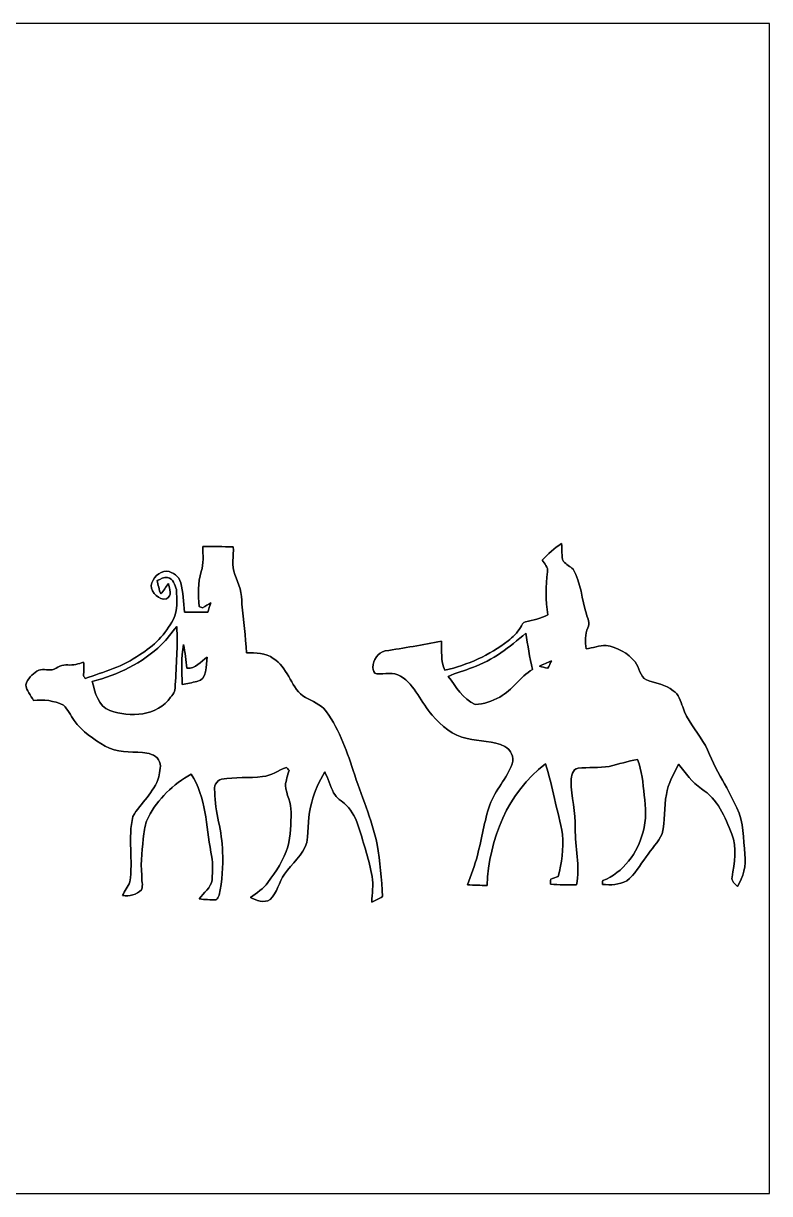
# Model space of a CAD drawing. Header units: centimetres. Extents: x -16.8 to 16.8, y -16.7 to 16.7.
# Drawn here: x -4.49 to 16.77, y -16.67 to 16.67 of the extents above; entities that cross this region are included whole.
import ezdxf

# ---------------------------------------------------------------- set-up
doc = ezdxf.new("R2010")
doc.units = ezdxf.units.CM
doc.header["$MEASUREMENT"] = 0
doc.layers.add('Layer 1', color=7, linetype='Continuous')

msp = doc.modelspace()

# ---------------------------------------------------------------- linework, layer by layer
at = {"layer": 'Layer 1', "color": 7}
for points, knots in [([(-16.77458, 16.66875), (-16.77458, 16.66875), (16.77458, 16.66875), (16.77458, 16.66875), (16.77458, 16.66875), (16.77458, 16.66875), (16.77458, -16.66875), (16.77458, -16.66875), (16.77458, -16.66875), (16.77458, -16.66875), (-16.77458, -16.66875), (-16.77458, -16.66875), (-16.77458, -16.66875), (-16.77458, -16.66875), (-16.77458, 16.66875), (-16.77458, 16.66875), (-16.77458, 16.66875), (-16.77458, 16.66875), (-16.77458, 16.66875), (-16.77458, 16.66875)], [0, 0, 0, 0, 0.16666667, 0.16666667, 0.16666667, 0.16666667, 0.33333333, 0.33333333, 0.33333333, 0.33333333, 0.5, 0.5, 0.5, 0.5, 0.66666667, 0.66666667, 0.66666667, 0.66666667, 1, 1, 1, 1]), ([(0.62089, 1.76213), (0.61983, 1.52506), (0.65722, 1.27988), (0.57432, 1.05163), (0.57432, 1.05163), (0.47096, 0.7306), (0.49001, 0.39158), (0.51294, 0.05997), (0.51294, 0.05997), (0.54716, 0.04727), (0.58173, 0.03422), (0.6163, 0.02081), (0.6163, 0.02081), (0.69321, 0.06844), (0.77011, 0.11642), (0.85019, 0.15946), (0.85019, 0.15946), (0.82762, 0.09419), (0.78281, -0.03669), (0.76059, -0.10195), (0.76059, -0.10195), (0.54046, -0.10724), (0.31997, -0.1076), (0.09984, -0.10089), (0.09984, -0.10089), (0.07549, 0.17886), (0.05891, 0.46108), (-0.00882, 0.73448), (-0.00882, 0.73448), (-0.05362, 0.91616), (-0.22895, 1.04352), (-0.40958, 1.06574), (-0.40958, 1.06574), (-0.63324, 1.06292), (-0.80821, 0.85937), (-0.85196, 0.65299), (-0.85196, 0.65299), (-0.83891, 0.44662), (-0.63183, 0.22966), (-0.41804, 0.27623), (-0.41804, 0.27623), (-0.23813, 0.35595), (-0.33302, 0.56021), (-0.35666, 0.70873), (-0.35666, 0.70873), (-0.43074, 0.61066), (-0.49848, 0.50765), (-0.57714, 0.4131), (-0.57714, 0.4131), (-0.62336, 0.53799), (-0.65581, 0.66922), (-0.67874, 0.8001), (-0.67874, 0.8001), (-0.58244, 0.83467), (-0.48719, 0.89888), (-0.381, 0.88688), (-0.381, 0.88688), (-0.22966, 0.84349), (-0.17568, 0.67345), (-0.13264, 0.5401), (-0.13264, 0.5401), (-0.11501, 0.26035), (-0.08643, -0.04798), (-0.21872, -0.30656), (-0.21872, -0.30656), (-0.43427, -0.7299), (-0.7814, -1.07244), (-1.18392, -1.31974), (-1.18392, -1.31974), (-1.64712, -1.64959), (-2.19781, -1.80763), (-2.72803, -1.99214), (-2.72803, -1.99214), (-2.74602, -1.96744), (-2.76366, -1.9431), (-2.7813, -1.91876), (-2.7813, -1.91876), (-2.77072, -1.78858), (-2.76119, -1.65911), (-2.77848, -1.52964), (-2.77848, -1.52964), (-2.92347, -1.57515), (-3.07164, -1.62525), (-3.2258, -1.60549), (-3.2258, -1.60549), (-3.39019, -1.5808), (-3.52284, -1.6951), (-3.66889, -1.7459), (-3.66889, -1.7459), (-3.81282, -1.76918), (-3.97157, -1.69933), (-4.10457, -1.7847), (-4.10457, -1.7847), (-4.24533, -1.87466), (-4.37833, -2.00836), (-4.42031, -2.17382), (-4.42031, -2.17382), (-4.40408, -2.34174), (-4.27567, -2.47191), (-4.20899, -2.62255), (-4.20899, -2.62255), (-3.91478, -2.58374), (-3.61633, -2.62643), (-3.34751, -2.75167), (-3.34751, -2.75167), (-3.22862, -2.88325), (-3.14819, -3.04518), (-3.04236, -3.18735), (-3.04236, -3.18735), (-2.82787, -3.51296), (-2.48426, -3.72181), (-2.16147, -3.92501), (-2.16147, -3.92501), (-1.83762, -4.10422), (-1.4545, -4.07317), (-1.09714, -4.10633), (-1.09714, -4.10633), (-0.9338, -4.11727), (-0.73166, -4.15678), (-0.63994, -4.31024), (-0.63994, -4.31024), (-0.5394, -4.45417), (-0.61489, -4.64397), (-0.635, -4.80025), (-0.635, -4.80025), (-0.76094, -5.24439), (-1.15358, -5.53473), (-1.37301, -5.9242), (-1.37301, -5.9242), (-1.518, -6.5338), (-1.35819, -7.17303), (-1.45838, -7.78898), (-1.45838, -7.78898), (-1.50742, -7.92939), (-1.60973, -8.04298), (-1.66723, -8.17986), (-1.66723, -8.17986), (-1.47496, -8.20455), (-1.25836, -8.16222), (-1.12607, -8.01088), (-1.12607, -8.01088), (-1.06892, -7.88211), (-1.13242, -7.73359), (-1.12007, -7.60095), (-1.12007, -7.60095), (-1.15605, -7.20549), (-1.10384, -6.81073), (-1.05622, -6.41879), (-1.05622, -6.41879), (-1.03399, -6.25687), (-1.00894, -6.09212), (-0.93063, -5.94607), (-0.93063, -5.94607), (-0.65899, -5.42502), (-0.22154, -5.00592), (0.28681, -4.71629), (0.28681, -4.71629), (0.71931, -5.37669), (0.71191, -6.19301), (0.85443, -6.94302), (0.85443, -6.94302), (0.90523, -7.20161), (0.90805, -7.46689), (0.88406, -7.72936), (0.88406, -7.72936), (0.86254, -7.96043), (0.63994, -8.09202), (0.5207, -8.27476), (0.5207, -8.27476), (0.67874, -8.29416), (0.83749, -8.30016), (0.9973, -8.30086), (0.9973, -8.30086), (1.03893, -8.26488), (1.07174, -8.21761), (1.08409, -8.16398), (1.08409, -8.16398), (1.1751, -7.76005), (1.20121, -7.34413), (1.18216, -6.93138), (1.18216, -6.93138), (1.18145, -6.35282), (0.96167, -5.80284), (0.95956, -5.22358), (0.95956, -5.22358), (0.92604, -5.07682), (1.00013, -4.8962), (1.15782, -4.86551), (1.15782, -4.86551), (1.54234, -4.79531), (1.93746, -4.83694), (2.32445, -4.7879), (2.32445, -4.7879), (2.5714, -4.76144), (2.77742, -4.61504), (3.0032, -4.52614), (3.0032, -4.52614), (3.02895, -4.55507), (3.0547, -4.58435), (3.08116, -4.61363), (3.08116, -4.61363), (3.03671, -4.75298), (2.9912, -4.89268), (2.97462, -5.03873), (2.97462, -5.03873), (2.99614, -5.30119), (3.15066, -5.53579), (3.13549, -5.80319), (3.13549, -5.80319), (3.13972, -6.13234), (3.11961, -6.46536), (3.04341, -6.78639), (3.04341, -6.78639), (2.92347, -7.15892), (2.70898, -7.493), (2.4765, -7.8045), (2.4765, -7.8045), (2.35056, -7.99006), (2.15053, -8.09872), (1.97626, -8.23207), (1.97626, -8.23207), (2.14418, -8.32132), (2.36643, -8.40246), (2.54353, -8.29345), (2.54353, -8.29345), (2.73791, -8.08884), (2.79506, -7.79745), (2.95028, -7.56708), (2.95028, -7.56708), (3.14889, -7.25629), (3.48439, -7.03157), (3.58634, -6.66186), (3.58634, -6.66186), (3.63114, -6.28156), (3.60998, -5.89139), (3.72428, -5.52132), (3.72428, -5.52132), (3.79518, -5.21123), (3.94441, -4.92795), (4.0961, -4.65102), (4.0961, -4.65102), (4.19029, -4.84611), (4.2545, -5.0546), (4.3501, -5.24898), (4.3501, -5.24898), (4.4256, -5.40244), (4.58541, -5.48287), (4.70323, -5.59999), (4.70323, -5.59999), (4.89162, -5.77215), (4.99322, -6.01345), (5.07012, -6.25193), (5.07012, -6.25193), (5.20982, -6.70948), (5.36399, -7.16492), (5.44512, -7.63764), (5.44512, -7.63764), (5.4924, -7.87823), (5.44195, -8.12306), (5.44019, -8.36577), (5.44019, -8.36577), (5.54461, -8.32132), (5.64515, -8.2677), (5.74216, -8.20773), (5.74216, -8.20773), (5.71676, -7.70996), (5.67937, -7.21078), (5.58553, -6.72077), (5.58553, -6.72077), (5.44407, -5.99334), (5.12692, -5.31883), (4.90749, -4.61469), (4.90749, -4.61469), (4.70076, -3.99697), (4.48733, -3.35598), (4.06788, -2.84551), (4.06788, -2.84551), (3.89467, -2.68605), (3.66536, -2.61373), (3.47063, -2.48779), (3.47063, -2.48779), (3.10974, -2.20063), (3.03989, -1.66405), (2.62996, -1.42663), (2.62996, -1.42663), (2.41512, -1.25801), (2.1276, -1.26259), (1.86866, -1.26189), (1.86866, -1.26189), (1.83797, -0.79834), (1.784, -0.33655), (1.73355, 0.12488), (1.73355, 0.12488), (1.75966, 0.42298), (1.63513, 0.69921), (1.53635, 0.97226), (1.53635, 0.97226), (1.42028, 1.21885), (1.50848, 1.49578), (1.48766, 1.75613), (1.48766, 1.75613), (1.19839, 1.75895), (0.90946, 1.78012), (0.62089, 1.76213), (0.62089, 1.76213), (0.62089, 1.76213), (0.62089, 1.76213), (0.62089, 1.76213)], [0, 0, 0, 0, 0.01282051, 0.01282051, 0.01282051, 0.01282051, 0.02564103, 0.02564103, 0.02564103, 0.02564103, 0.03846154, 0.03846154, 0.03846154, 0.03846154, 0.05128205, 0.05128205, 0.05128205, 0.05128205, 0.06410256, 0.06410256, 0.06410256, 0.06410256, 0.07692308, 0.07692308, 0.07692308, 0.07692308, 0.08974359, 0.08974359, 0.08974359, 0.08974359, 0.1025641, 0.1025641, 0.1025641, 0.1025641, 0.11538462, 0.11538462, 0.11538462, 0.11538462, 0.12820513, 0.12820513, 0.12820513, 0.12820513, 0.14102564, 0.14102564, 0.14102564, 0.14102564, 0.15384615, 0.15384615, 0.15384615, 0.15384615, 0.16666667, 0.16666667, 0.16666667, 0.16666667, 0.17948718, 0.17948718, 0.17948718, 0.17948718, 0.19230769, 0.19230769, 0.19230769, 0.19230769, 0.20512821, 0.20512821, 0.20512821, 0.20512821, 0.21794872, 0.21794872, 0.21794872, 0.21794872, 0.23076923, 0.23076923, 0.23076923, 0.23076923, 0.24358974, 0.24358974, 0.24358974, 0.24358974, 0.25641026, 0.25641026, 0.25641026, 0.25641026, 0.26923077, 0.26923077, 0.26923077, 0.26923077, 0.28205128, 0.28205128, 0.28205128, 0.28205128, 0.29487179, 0.29487179, 0.29487179, 0.29487179, 0.30769231, 0.30769231, 0.30769231, 0.30769231, 0.32051282, 0.32051282, 0.32051282, 0.32051282, 0.33333333, 0.33333333, 0.33333333, 0.33333333, 0.34615385, 0.34615385, 0.34615385, 0.34615385, 0.35897436, 0.35897436, 0.35897436, 0.35897436, 0.37179487, 0.37179487, 0.37179487, 0.37179487, 0.38461538, 0.38461538, 0.38461538, 0.38461538, 0.3974359, 0.3974359, 0.3974359, 0.3974359, 0.41025641, 0.41025641, 0.41025641, 0.41025641, 0.42307692, 0.42307692, 0.42307692, 0.42307692, 0.43589744, 0.43589744, 0.43589744, 0.43589744, 0.44871795, 0.44871795, 0.44871795, 0.44871795, 0.46153846, 0.46153846, 0.46153846, 0.46153846, 0.47435897, 0.47435897, 0.47435897, 0.47435897, 0.48717949, 0.48717949, 0.48717949, 0.48717949, 0.5, 0.5, 0.5, 0.5, 0.51282051, 0.51282051, 0.51282051, 0.51282051, 0.52564103, 0.52564103, 0.52564103, 0.52564103, 0.53846154, 0.53846154, 0.53846154, 0.53846154, 0.55128205, 0.55128205, 0.55128205, 0.55128205, 0.56410256, 0.56410256, 0.56410256, 0.56410256, 0.57692308, 0.57692308, 0.57692308, 0.57692308, 0.58974359, 0.58974359, 0.58974359, 0.58974359, 0.6025641, 0.6025641, 0.6025641, 0.6025641, 0.61538462, 0.61538462, 0.61538462, 0.61538462, 0.62820513, 0.62820513, 0.62820513, 0.62820513, 0.64102564, 0.64102564, 0.64102564, 0.64102564, 0.65384615, 0.65384615, 0.65384615, 0.65384615, 0.66666667, 0.66666667, 0.66666667, 0.66666667, 0.67948718, 0.67948718, 0.67948718, 0.67948718, 0.69230769, 0.69230769, 0.69230769, 0.69230769, 0.70512821, 0.70512821, 0.70512821, 0.70512821, 0.71794872, 0.71794872, 0.71794872, 0.71794872, 0.73076923, 0.73076923, 0.73076923, 0.73076923, 0.74358974, 0.74358974, 0.74358974, 0.74358974, 0.75641026, 0.75641026, 0.75641026, 0.75641026, 0.76923077, 0.76923077, 0.76923077, 0.76923077, 0.78205128, 0.78205128, 0.78205128, 0.78205128, 0.79487179, 0.79487179, 0.79487179, 0.79487179, 0.80769231, 0.80769231, 0.80769231, 0.80769231, 0.82051282, 0.82051282, 0.82051282, 0.82051282, 0.83333333, 0.83333333, 0.83333333, 0.83333333, 0.84615385, 0.84615385, 0.84615385, 0.84615385, 0.85897436, 0.85897436, 0.85897436, 0.85897436, 0.87179487, 0.87179487, 0.87179487, 0.87179487, 0.88461538, 0.88461538, 0.88461538, 0.88461538, 0.8974359, 0.8974359, 0.8974359, 0.8974359, 0.91025641, 0.91025641, 0.91025641, 0.91025641, 0.92307692, 0.92307692, 0.92307692, 0.92307692, 0.93589744, 0.93589744, 0.93589744, 0.93589744, 0.94871795, 0.94871795, 0.94871795, 0.94871795, 0.96153846, 0.96153846, 0.96153846, 0.96153846, 0.97435897, 0.97435897, 0.97435897, 0.97435897, 1, 1, 1, 1]), ([(10.29723, 1.37724), (10.35367, 1.27106), (10.47009, 1.17828), (10.44434, 1.04493), (10.44434, 1.04493), (10.39389, 0.63923), (10.39319, 0.22789), (10.45281, -0.17709), (10.45281, -0.17709), (10.25984, -0.29034), (10.03512, -0.3235), (9.82169, -0.37571), (9.82169, -0.37571), (9.74161, -0.39229), (9.71127, -0.47696), (9.6714, -0.53799), (9.6714, -0.53799), (9.58497, -0.69074), (9.45903, -0.81739), (9.32039, -0.92322), (9.32039, -0.92322), (8.78946, -1.32574), (8.1728, -1.61255), (7.52228, -1.75683), (7.52228, -1.75683), (7.38893, -1.4986), (7.44502, -1.20968), (7.41962, -0.93274), (7.41962, -0.93274), (6.88763, -1.03434), (6.35459, -1.12854), (5.81942, -1.20968), (5.81942, -1.20968), (5.60493, -1.24954), (5.47934, -1.47249), (5.46312, -1.6764), (5.46312, -1.6764), (5.47052, -1.7466), (5.49134, -1.85385), (5.57847, -1.85949), (5.57847, -1.85949), (5.80249, -1.87537), (6.05437, -1.79599), (6.25969, -1.92546), (6.25969, -1.92546), (6.67314, -2.19004), (6.84777, -2.67758), (7.15574, -3.04059), (7.15574, -3.04059), (7.41962, -3.34257), (7.74488, -3.62797), (8.15234, -3.70134), (8.15234, -3.70134), (8.50829, -3.7913), (8.89388, -3.76167), (9.22867, -3.9303), (9.22867, -3.9303), (9.392, -4.02661), (9.51301, -4.2358), (9.43716, -4.42419), (9.43716, -4.42419), (9.28687, -4.8447), (8.95456, -5.17278), (8.79934, -5.59047), (8.79934, -5.59047), (8.64552, -6.06213), (8.57109, -6.55426), (8.4455, -7.03333), (8.4455, -7.03333), (8.376, -7.32049), (8.25923, -7.59248), (8.16328, -7.87118), (8.16328, -7.87118), (8.34954, -7.88317), (8.53511, -7.88423), (8.72243, -7.89164), (8.72243, -7.89164), (8.77429, -6.58178), (9.31404, -5.23416), (10.38401, -4.42948), (10.38401, -4.42948), (10.50502, -4.74733), (10.55723, -5.08564), (10.64189, -5.41408), (10.64189, -5.41408), (10.71951, -5.75663), (10.82463, -6.09424), (10.87473, -6.44278), (10.87473, -6.44278), (10.90507, -6.84565), (10.84545, -7.24853), (10.74843, -7.6387), (10.74843, -7.6387), (10.67717, -7.66374), (10.60591, -7.68879), (10.535, -7.71384), (10.535, -7.71384), (10.53253, -7.76111), (10.53042, -7.80838), (10.52901, -7.85636), (10.52901, -7.85636), (10.77595, -7.87082), (11.02289, -7.87576), (11.27125, -7.87717), (11.27125, -7.87717), (11.38273, -7.33919), (11.22433, -6.80191), (11.23562, -6.26181), (11.23562, -6.26181), (11.25291, -5.80566), (11.11497, -5.36328), (11.11744, -4.90961), (11.11744, -4.90961), (11.11497, -4.77414), (11.15695, -4.58011), (11.31711, -4.5526), (11.31711, -4.5526), (11.61203, -4.52296), (11.91048, -4.53778), (12.20576, -4.50039), (12.20576, -4.50039), (12.47528, -4.43865), (12.73634, -4.33952), (13.0115, -4.30142), (13.0115, -4.30142), (13.13603, -4.62633), (13.1639, -4.97699), (13.20271, -5.32024), (13.20271, -5.32024), (13.23234, -5.66667), (13.27538, -6.02686), (13.16743, -6.36517), (13.16743, -6.36517), (13.01609, -6.96383), (12.6051, -7.52722), (12.01702, -7.7537), (12.01702, -7.7537), (12.01561, -7.78016), (12.01314, -7.83272), (12.01208, -7.85918), (12.01208, -7.85918), (12.24351, -7.88211), (12.49362, -7.87576), (12.70212, -7.76076), (12.70212, -7.76076), (12.93777, -7.58119), (13.07641, -7.3092), (13.25386, -7.07778), (13.25386, -7.07778), (13.40309, -6.85377), (13.59641, -6.65833), (13.71635, -6.41562), (13.71635, -6.41562), (13.80172, -6.04873), (13.75516, -5.6642), (13.83242, -5.29555), (13.83242, -5.29555), (13.87934, -4.98581), (14.04373, -4.71382), (14.18026, -4.43794), (14.18026, -4.43794), (14.37746, -4.68701), (14.56584, -4.95335), (14.83113, -5.13644), (14.83113, -5.13644), (15.28586, -5.42361), (15.51693, -5.94042), (15.69508, -6.42691), (15.69508, -6.42691), (15.86124, -6.81955), (15.76564, -7.24888), (15.70355, -7.65316), (15.70355, -7.65316), (15.67744, -7.76852), (15.78751, -7.84437), (15.85489, -7.91951), (15.85489, -7.91951), (16.02493, -7.64646), (16.11736, -7.32543), (16.06903, -7.00229), (16.06903, -7.00229), (16.02846, -6.55708), (16.04327, -6.08612), (15.84184, -5.67549), (15.84184, -5.67549), (15.69826, -5.36893), (15.53704, -5.07083), (15.36665, -4.77873), (15.36665, -4.77873), (15.17685, -4.46052), (15.06784, -4.10245), (14.87417, -3.78601), (14.87417, -3.78601), (14.67802, -3.46287), (14.40921, -3.17606), (14.30126, -2.80599), (14.30126, -2.80599), (14.23388, -2.64054), (14.19331, -2.43981), (14.0268, -2.34139), (14.0268, -2.34139), (13.81725, -2.15089), (13.51668, -2.14242), (13.26691, -2.03623), (13.26691, -2.03623), (13.07394, -1.93181), (13.06336, -1.68381), (12.94201, -1.52118), (12.94201, -1.52118), (12.74304, -1.26365), (12.43012, -1.10843), (12.11474, -1.05163), (12.11474, -1.05163), (11.92212, -1.05869), (11.73551, -1.11901), (11.54571, -1.14794), (11.54571, -1.14794), (11.52102, -0.9458), (11.51608, -0.74013), (11.59581, -0.54822), (11.59581, -0.54822), (11.65825, -0.41981), (11.58946, -0.28575), (11.55347, -0.16087), (11.55347, -0.16087), (11.41271, 0.26141), (11.40989, 0.73131), (11.17424, 1.11901), (11.17424, 1.11901), (11.08463, 1.19521), (10.98056, 1.25342), (10.89766, 1.33703), (10.89766, 1.33703), (10.82887, 1.49789), (10.87473, 1.67993), (10.84368, 1.84891), (10.84368, 1.84891), (10.64048, 1.72014), (10.45669, 1.55646), (10.29723, 1.37724), (10.29723, 1.37724), (10.29723, 1.37724), (10.29723, 1.37724), (10.29723, 1.37724)], [0, 0, 0, 0, 0.01612903, 0.01612903, 0.01612903, 0.01612903, 0.03225806, 0.03225806, 0.03225806, 0.03225806, 0.0483871, 0.0483871, 0.0483871, 0.0483871, 0.06451613, 0.06451613, 0.06451613, 0.06451613, 0.08064516, 0.08064516, 0.08064516, 0.08064516, 0.09677419, 0.09677419, 0.09677419, 0.09677419, 0.11290323, 0.11290323, 0.11290323, 0.11290323, 0.12903226, 0.12903226, 0.12903226, 0.12903226, 0.14516129, 0.14516129, 0.14516129, 0.14516129, 0.16129032, 0.16129032, 0.16129032, 0.16129032, 0.17741935, 0.17741935, 0.17741935, 0.17741935, 0.19354839, 0.19354839, 0.19354839, 0.19354839, 0.20967742, 0.20967742, 0.20967742, 0.20967742, 0.22580645, 0.22580645, 0.22580645, 0.22580645, 0.24193548, 0.24193548, 0.24193548, 0.24193548, 0.25806452, 0.25806452, 0.25806452, 0.25806452, 0.27419355, 0.27419355, 0.27419355, 0.27419355, 0.29032258, 0.29032258, 0.29032258, 0.29032258, 0.30645161, 0.30645161, 0.30645161, 0.30645161, 0.32258065, 0.32258065, 0.32258065, 0.32258065, 0.33870968, 0.33870968, 0.33870968, 0.33870968, 0.35483871, 0.35483871, 0.35483871, 0.35483871, 0.37096774, 0.37096774, 0.37096774, 0.37096774, 0.38709677, 0.38709677, 0.38709677, 0.38709677, 0.40322581, 0.40322581, 0.40322581, 0.40322581, 0.41935484, 0.41935484, 0.41935484, 0.41935484, 0.43548387, 0.43548387, 0.43548387, 0.43548387, 0.4516129, 0.4516129, 0.4516129, 0.4516129, 0.46774194, 0.46774194, 0.46774194, 0.46774194, 0.48387097, 0.48387097, 0.48387097, 0.48387097, 0.5, 0.5, 0.5, 0.5, 0.51612903, 0.51612903, 0.51612903, 0.51612903, 0.53225806, 0.53225806, 0.53225806, 0.53225806, 0.5483871, 0.5483871, 0.5483871, 0.5483871, 0.56451613, 0.56451613, 0.56451613, 0.56451613, 0.58064516, 0.58064516, 0.58064516, 0.58064516, 0.59677419, 0.59677419, 0.59677419, 0.59677419, 0.61290323, 0.61290323, 0.61290323, 0.61290323, 0.62903226, 0.62903226, 0.62903226, 0.62903226, 0.64516129, 0.64516129, 0.64516129, 0.64516129, 0.66129032, 0.66129032, 0.66129032, 0.66129032, 0.67741935, 0.67741935, 0.67741935, 0.67741935, 0.69354839, 0.69354839, 0.69354839, 0.69354839, 0.70967742, 0.70967742, 0.70967742, 0.70967742, 0.72580645, 0.72580645, 0.72580645, 0.72580645, 0.74193548, 0.74193548, 0.74193548, 0.74193548, 0.75806452, 0.75806452, 0.75806452, 0.75806452, 0.77419355, 0.77419355, 0.77419355, 0.77419355, 0.79032258, 0.79032258, 0.79032258, 0.79032258, 0.80645161, 0.80645161, 0.80645161, 0.80645161, 0.82258065, 0.82258065, 0.82258065, 0.82258065, 0.83870968, 0.83870968, 0.83870968, 0.83870968, 0.85483871, 0.85483871, 0.85483871, 0.85483871, 0.87096774, 0.87096774, 0.87096774, 0.87096774, 0.88709677, 0.88709677, 0.88709677, 0.88709677, 0.90322581, 0.90322581, 0.90322581, 0.90322581, 0.91935484, 0.91935484, 0.91935484, 0.91935484, 0.93548387, 0.93548387, 0.93548387, 0.93548387, 0.9516129, 0.9516129, 0.9516129, 0.9516129, 0.96774194, 0.96774194, 0.96774194, 0.96774194, 1, 1, 1, 1]), ([(-0.55774, -1.02976), (-0.39264, -0.87559), (-0.27411, -0.68086), (-0.12065, -0.51682), (-0.12065, -0.51682), (-0.09349, -1.06715), (-0.13335, -1.61996), (-0.16439, -2.16994), (-0.16439, -2.16994), (-0.15346, -2.30188), (-0.20038, -2.43311), (-0.29598, -2.52518), (-0.29598, -2.52518), (-0.66675, -3.07164), (-1.45909, -3.11009), (-2.02565, -2.90795), (-2.02565, -2.90795), (-2.37419, -2.78165), (-2.44122, -2.39219), (-2.53153, -2.07927), (-2.53153, -2.07927), (-1.80093, -1.90077), (-1.10314, -1.55187), (-0.55774, -1.02976)], [0, 0, 0, 0, 0.14285714, 0.14285714, 0.14285714, 0.14285714, 0.28571429, 0.28571429, 0.28571429, 0.28571429, 0.42857143, 0.42857143, 0.42857143, 0.42857143, 0.57142857, 0.57142857, 0.57142857, 0.57142857, 0.71428571, 0.71428571, 0.71428571, 0.71428571, 1, 1, 1, 1]), ([(8.30827, -1.67816), (8.88118, -1.47496), (9.37542, -1.10384), (9.82239, -0.69956), (9.82239, -0.69956), (9.89365, -1.04352), (9.92364, -1.39559), (10.01677, -1.73567), (10.01677, -1.73567), (9.66399, -1.94945), (9.44704, -2.32304), (9.08438, -2.52236), (9.08438, -2.52236), (8.87095, -2.64195), (8.63071, -2.73473), (8.38306, -2.7305), (8.38306, -2.7305), (8.02675, -2.58868), (7.83943, -2.22285), (7.61577, -1.93499), (7.61577, -1.93499), (7.83661, -1.82386), (8.08214, -1.77765), (8.30827, -1.67816)], [0, 0, 0, 0, 0.14285714, 0.14285714, 0.14285714, 0.14285714, 0.28571429, 0.28571429, 0.28571429, 0.28571429, 0.42857143, 0.42857143, 0.42857143, 0.42857143, 0.57142857, 0.57142857, 0.57142857, 0.57142857, 0.71428571, 0.71428571, 0.71428571, 0.71428571, 1, 1, 1, 1]), ([(0.03457, -2.16782), (0.02787, -1.78788), (-0.00106, -1.4037), (0.07091, -1.02799), (0.07091, -1.02799), (0.11324, -1.25166), (0.14288, -1.47743), (0.16898, -1.70356), (0.16898, -1.70356), (0.41275, -1.72579), (0.55809, -1.5046), (0.74577, -1.38818), (0.74577, -1.38818), (0.7052, -1.61607), (0.76059, -2.03271), (0.45438, -2.07857), (0.45438, -2.07857), (0.31468, -2.11067), (0.17568, -2.14313), (0.03457, -2.16782)], [0, 0, 0, 0, 0.16666667, 0.16666667, 0.16666667, 0.16666667, 0.33333333, 0.33333333, 0.33333333, 0.33333333, 0.5, 0.5, 0.5, 0.5, 0.66666667, 0.66666667, 0.66666667, 0.66666667, 1, 1, 1, 1]), ([(10.21221, -1.64324), (10.3251, -1.58856), (10.44011, -1.53599), (10.55617, -1.48661), (10.55617, -1.48661), (10.52689, -1.56069), (10.5029, -1.6383), (10.45527, -1.70356), (10.45527, -1.70356), (10.36602, -1.68134), (10.29476, -1.66864), (10.21221, -1.64324)], [0, 0, 0, 0, 0.25, 0.25, 0.25, 0.25, 0.5, 0.5, 0.5, 0.5, 1, 1, 1, 1])]:
    msp.add_open_spline(points, degree=3, knots=knots, dxfattribs=at)
at = {"layer": 'Layer 1'}
for points, knots in [([(0.62089, 1.76213), (0.90946, 1.78012), (1.19839, 1.75895), (1.48766, 1.75613), (1.48766, 1.75613), (1.50848, 1.49578), (1.42028, 1.21885), (1.53635, 0.97226), (1.53635, 0.97226), (1.63513, 0.69921), (1.75966, 0.42298), (1.73355, 0.12488), (1.73355, 0.12488), (1.784, -0.33655), (1.83797, -0.79834), (1.86866, -1.26189), (1.86866, -1.26189), (2.1276, -1.26259), (2.41512, -1.25801), (2.62996, -1.42663), (2.62996, -1.42663), (3.03989, -1.66405), (3.10974, -2.20063), (3.47063, -2.48779), (3.47063, -2.48779), (3.66536, -2.61373), (3.89467, -2.68605), (4.06788, -2.84551), (4.06788, -2.84551), (4.48733, -3.35598), (4.70076, -3.99697), (4.90749, -4.61469), (4.90749, -4.61469), (5.12692, -5.31883), (5.44407, -5.99334), (5.58553, -6.72077), (5.58553, -6.72077), (5.67937, -7.21078), (5.71676, -7.70996), (5.74216, -8.20773), (5.74216, -8.20773), (5.64515, -8.2677), (5.54461, -8.32132), (5.44019, -8.36577), (5.44019, -8.36577), (5.44195, -8.12306), (5.4924, -7.87823), (5.44512, -7.63764), (5.44512, -7.63764), (5.36399, -7.16492), (5.20982, -6.70948), (5.07012, -6.25193), (5.07012, -6.25193), (4.99322, -6.01345), (4.89162, -5.77215), (4.70323, -5.59999), (4.70323, -5.59999), (4.58541, -5.48287), (4.4256, -5.40244), (4.3501, -5.24898), (4.3501, -5.24898), (4.2545, -5.0546), (4.19029, -4.84611), (4.0961, -4.65102), (4.0961, -4.65102), (3.94441, -4.92795), (3.79518, -5.21123), (3.72428, -5.52132), (3.72428, -5.52132), (3.60998, -5.89139), (3.63114, -6.28156), (3.58634, -6.66186), (3.58634, -6.66186), (3.48439, -7.03157), (3.14889, -7.25629), (2.95028, -7.56708), (2.95028, -7.56708), (2.79506, -7.79745), (2.73791, -8.08884), (2.54353, -8.29345), (2.54353, -8.29345), (2.36643, -8.40246), (2.14418, -8.32132), (1.97626, -8.23207), (1.97626, -8.23207), (2.15053, -8.09872), (2.35056, -7.99006), (2.4765, -7.8045), (2.4765, -7.8045), (2.70898, -7.493), (2.92347, -7.15892), (3.04341, -6.78639), (3.04341, -6.78639), (3.11961, -6.46536), (3.13972, -6.13234), (3.13549, -5.80319), (3.13549, -5.80319), (3.15066, -5.53579), (2.99614, -5.30119), (2.97462, -5.03873), (2.97462, -5.03873), (2.9912, -4.89268), (3.03671, -4.75298), (3.08116, -4.61363), (3.08116, -4.61363), (3.0547, -4.58435), (3.02895, -4.55507), (3.0032, -4.52614), (3.0032, -4.52614), (2.77742, -4.61504), (2.5714, -4.76144), (2.32445, -4.7879), (2.32445, -4.7879), (1.93746, -4.83694), (1.54234, -4.79531), (1.15782, -4.86551), (1.15782, -4.86551), (1.00013, -4.8962), (0.92604, -5.07682), (0.95956, -5.22358), (0.95956, -5.22358), (0.96167, -5.80284), (1.18145, -6.35282), (1.18216, -6.93138), (1.18216, -6.93138), (1.20121, -7.34413), (1.1751, -7.76005), (1.08409, -8.16398), (1.08409, -8.16398), (1.07174, -8.21761), (1.03893, -8.26488), (0.9973, -8.30086), (0.9973, -8.30086), (0.83749, -8.30016), (0.67874, -8.29416), (0.5207, -8.27476), (0.5207, -8.27476), (0.63994, -8.09202), (0.86254, -7.96043), (0.88406, -7.72936), (0.88406, -7.72936), (0.90805, -7.46689), (0.90523, -7.20161), (0.85443, -6.94302), (0.85443, -6.94302), (0.71191, -6.19301), (0.71931, -5.37669), (0.28681, -4.71629), (0.28681, -4.71629), (-0.22154, -5.00592), (-0.65899, -5.42502), (-0.93063, -5.94607), (-0.93063, -5.94607), (-1.00894, -6.09212), (-1.03399, -6.25687), (-1.05622, -6.41879), (-1.05622, -6.41879), (-1.10384, -6.81073), (-1.15605, -7.20549), (-1.12007, -7.60095), (-1.12007, -7.60095), (-1.13242, -7.73359), (-1.06892, -7.88211), (-1.12607, -8.01088), (-1.12607, -8.01088), (-1.25836, -8.16222), (-1.47496, -8.20455), (-1.66723, -8.17986), (-1.66723, -8.17986), (-1.60973, -8.04298), (-1.50742, -7.92939), (-1.45838, -7.78898), (-1.45838, -7.78898), (-1.35819, -7.17303), (-1.518, -6.5338), (-1.37301, -5.9242), (-1.37301, -5.9242), (-1.15358, -5.53473), (-0.76094, -5.24439), (-0.635, -4.80025), (-0.635, -4.80025), (-0.61489, -4.64397), (-0.5394, -4.45417), (-0.63994, -4.31024), (-0.63994, -4.31024), (-0.73166, -4.15678), (-0.9338, -4.11727), (-1.09714, -4.10633), (-1.09714, -4.10633), (-1.4545, -4.07317), (-1.83762, -4.10422), (-2.16147, -3.92501), (-2.16147, -3.92501), (-2.48426, -3.72181), (-2.82787, -3.51296), (-3.04236, -3.18735), (-3.04236, -3.18735), (-3.14819, -3.04518), (-3.22862, -2.88325), (-3.34751, -2.75167), (-3.34751, -2.75167), (-3.61633, -2.62643), (-3.91478, -2.58374), (-4.20899, -2.62255), (-4.20899, -2.62255), (-4.27567, -2.47191), (-4.40408, -2.34174), (-4.42031, -2.17382), (-4.42031, -2.17382), (-4.37833, -2.00836), (-4.24533, -1.87466), (-4.10457, -1.7847), (-4.10457, -1.7847), (-3.97157, -1.69933), (-3.81282, -1.76918), (-3.66889, -1.7459), (-3.66889, -1.7459), (-3.52284, -1.6951), (-3.39019, -1.5808), (-3.2258, -1.60549), (-3.2258, -1.60549), (-3.07164, -1.62525), (-2.92347, -1.57515), (-2.77848, -1.52964), (-2.77848, -1.52964), (-2.76119, -1.65911), (-2.77072, -1.78858), (-2.7813, -1.91876), (-2.7813, -1.91876), (-2.76366, -1.9431), (-2.74602, -1.96744), (-2.72803, -1.99214), (-2.72803, -1.99214), (-2.19781, -1.80763), (-1.64712, -1.64959), (-1.18392, -1.31974), (-1.18392, -1.31974), (-0.7814, -1.07244), (-0.43427, -0.7299), (-0.21872, -0.30656), (-0.21872, -0.30656), (-0.08643, -0.04798), (-0.11501, 0.26035), (-0.13264, 0.5401), (-0.13264, 0.5401), (-0.17568, 0.67345), (-0.22966, 0.84349), (-0.381, 0.88688), (-0.381, 0.88688), (-0.48719, 0.89888), (-0.58244, 0.83467), (-0.67874, 0.8001), (-0.67874, 0.8001), (-0.65581, 0.66922), (-0.62336, 0.53799), (-0.57714, 0.4131), (-0.57714, 0.4131), (-0.49848, 0.50765), (-0.43074, 0.61066), (-0.35666, 0.70873), (-0.35666, 0.70873), (-0.33302, 0.56021), (-0.23813, 0.35595), (-0.41804, 0.27623), (-0.41804, 0.27623), (-0.63183, 0.22966), (-0.83891, 0.44662), (-0.85196, 0.65299), (-0.85196, 0.65299), (-0.80821, 0.85937), (-0.63324, 1.06292), (-0.40958, 1.06574), (-0.40958, 1.06574), (-0.22895, 1.04352), (-0.05362, 0.91616), (-0.00882, 0.73448), (-0.00882, 0.73448), (0.05891, 0.46108), (0.07549, 0.17886), (0.09984, -0.10089), (0.09984, -0.10089), (0.31997, -0.1076), (0.54046, -0.10724), (0.76059, -0.10195), (0.76059, -0.10195), (0.78281, -0.03669), (0.82762, 0.09419), (0.85019, 0.15946), (0.85019, 0.15946), (0.77011, 0.11642), (0.69321, 0.06844), (0.6163, 0.02081), (0.6163, 0.02081), (0.58173, 0.03422), (0.54716, 0.04727), (0.51294, 0.05997), (0.51294, 0.05997), (0.49001, 0.39158), (0.47096, 0.7306), (0.57432, 1.05163), (0.57432, 1.05163), (0.65722, 1.27988), (0.61983, 1.52506), (0.62089, 1.76213), (0.62089, 1.76213), (0.62089, 1.76213), (0.62089, 1.76213), (0.62089, 1.76213)], [0, 0, 0, 0, 0.01282051, 0.01282051, 0.01282051, 0.01282051, 0.02564103, 0.02564103, 0.02564103, 0.02564103, 0.03846154, 0.03846154, 0.03846154, 0.03846154, 0.05128205, 0.05128205, 0.05128205, 0.05128205, 0.06410256, 0.06410256, 0.06410256, 0.06410256, 0.07692308, 0.07692308, 0.07692308, 0.07692308, 0.08974359, 0.08974359, 0.08974359, 0.08974359, 0.1025641, 0.1025641, 0.1025641, 0.1025641, 0.11538462, 0.11538462, 0.11538462, 0.11538462, 0.12820513, 0.12820513, 0.12820513, 0.12820513, 0.14102564, 0.14102564, 0.14102564, 0.14102564, 0.15384615, 0.15384615, 0.15384615, 0.15384615, 0.16666667, 0.16666667, 0.16666667, 0.16666667, 0.17948718, 0.17948718, 0.17948718, 0.17948718, 0.19230769, 0.19230769, 0.19230769, 0.19230769, 0.20512821, 0.20512821, 0.20512821, 0.20512821, 0.21794872, 0.21794872, 0.21794872, 0.21794872, 0.23076923, 0.23076923, 0.23076923, 0.23076923, 0.24358974, 0.24358974, 0.24358974, 0.24358974, 0.25641026, 0.25641026, 0.25641026, 0.25641026, 0.26923077, 0.26923077, 0.26923077, 0.26923077, 0.28205128, 0.28205128, 0.28205128, 0.28205128, 0.29487179, 0.29487179, 0.29487179, 0.29487179, 0.30769231, 0.30769231, 0.30769231, 0.30769231, 0.32051282, 0.32051282, 0.32051282, 0.32051282, 0.33333333, 0.33333333, 0.33333333, 0.33333333, 0.34615385, 0.34615385, 0.34615385, 0.34615385, 0.35897436, 0.35897436, 0.35897436, 0.35897436, 0.37179487, 0.37179487, 0.37179487, 0.37179487, 0.38461538, 0.38461538, 0.38461538, 0.38461538, 0.3974359, 0.3974359, 0.3974359, 0.3974359, 0.41025641, 0.41025641, 0.41025641, 0.41025641, 0.42307692, 0.42307692, 0.42307692, 0.42307692, 0.43589744, 0.43589744, 0.43589744, 0.43589744, 0.44871795, 0.44871795, 0.44871795, 0.44871795, 0.46153846, 0.46153846, 0.46153846, 0.46153846, 0.47435897, 0.47435897, 0.47435897, 0.47435897, 0.48717949, 0.48717949, 0.48717949, 0.48717949, 0.5, 0.5, 0.5, 0.5, 0.51282051, 0.51282051, 0.51282051, 0.51282051, 0.52564103, 0.52564103, 0.52564103, 0.52564103, 0.53846154, 0.53846154, 0.53846154, 0.53846154, 0.55128205, 0.55128205, 0.55128205, 0.55128205, 0.56410256, 0.56410256, 0.56410256, 0.56410256, 0.57692308, 0.57692308, 0.57692308, 0.57692308, 0.58974359, 0.58974359, 0.58974359, 0.58974359, 0.6025641, 0.6025641, 0.6025641, 0.6025641, 0.61538462, 0.61538462, 0.61538462, 0.61538462, 0.62820513, 0.62820513, 0.62820513, 0.62820513, 0.64102564, 0.64102564, 0.64102564, 0.64102564, 0.65384615, 0.65384615, 0.65384615, 0.65384615, 0.66666667, 0.66666667, 0.66666667, 0.66666667, 0.67948718, 0.67948718, 0.67948718, 0.67948718, 0.69230769, 0.69230769, 0.69230769, 0.69230769, 0.70512821, 0.70512821, 0.70512821, 0.70512821, 0.71794872, 0.71794872, 0.71794872, 0.71794872, 0.73076923, 0.73076923, 0.73076923, 0.73076923, 0.74358974, 0.74358974, 0.74358974, 0.74358974, 0.75641026, 0.75641026, 0.75641026, 0.75641026, 0.76923077, 0.76923077, 0.76923077, 0.76923077, 0.78205128, 0.78205128, 0.78205128, 0.78205128, 0.79487179, 0.79487179, 0.79487179, 0.79487179, 0.80769231, 0.80769231, 0.80769231, 0.80769231, 0.82051282, 0.82051282, 0.82051282, 0.82051282, 0.83333333, 0.83333333, 0.83333333, 0.83333333, 0.84615385, 0.84615385, 0.84615385, 0.84615385, 0.85897436, 0.85897436, 0.85897436, 0.85897436, 0.87179487, 0.87179487, 0.87179487, 0.87179487, 0.88461538, 0.88461538, 0.88461538, 0.88461538, 0.8974359, 0.8974359, 0.8974359, 0.8974359, 0.91025641, 0.91025641, 0.91025641, 0.91025641, 0.92307692, 0.92307692, 0.92307692, 0.92307692, 0.93589744, 0.93589744, 0.93589744, 0.93589744, 0.94871795, 0.94871795, 0.94871795, 0.94871795, 0.96153846, 0.96153846, 0.96153846, 0.96153846, 0.97435897, 0.97435897, 0.97435897, 0.97435897, 1, 1, 1, 1]), ([(10.29723, 1.37724), (10.45669, 1.55646), (10.64048, 1.72014), (10.84368, 1.84891), (10.84368, 1.84891), (10.87473, 1.67993), (10.82887, 1.49789), (10.89766, 1.33703), (10.89766, 1.33703), (10.98056, 1.25342), (11.08463, 1.19521), (11.17424, 1.11901), (11.17424, 1.11901), (11.40989, 0.73131), (11.41271, 0.26141), (11.55347, -0.16087), (11.55347, -0.16087), (11.58946, -0.28575), (11.65825, -0.41981), (11.59581, -0.54822), (11.59581, -0.54822), (11.51608, -0.74013), (11.52102, -0.9458), (11.54571, -1.14794), (11.54571, -1.14794), (11.73551, -1.11901), (11.92212, -1.05869), (12.11474, -1.05163), (12.11474, -1.05163), (12.43012, -1.10843), (12.74304, -1.26365), (12.94201, -1.52118), (12.94201, -1.52118), (13.06336, -1.68381), (13.07394, -1.93181), (13.26691, -2.03623), (13.26691, -2.03623), (13.51668, -2.14242), (13.81725, -2.15089), (14.0268, -2.34139), (14.0268, -2.34139), (14.19331, -2.43981), (14.23388, -2.64054), (14.30126, -2.80599), (14.30126, -2.80599), (14.40921, -3.17606), (14.67802, -3.46287), (14.87417, -3.78601), (14.87417, -3.78601), (15.06784, -4.10245), (15.17685, -4.46052), (15.36665, -4.77873), (15.36665, -4.77873), (15.53704, -5.07083), (15.69826, -5.36893), (15.84184, -5.67549), (15.84184, -5.67549), (16.04327, -6.08612), (16.02846, -6.55708), (16.06903, -7.00229), (16.06903, -7.00229), (16.11736, -7.32543), (16.02493, -7.64646), (15.85489, -7.91951), (15.85489, -7.91951), (15.78751, -7.84437), (15.67744, -7.76852), (15.70355, -7.65316), (15.70355, -7.65316), (15.76564, -7.24888), (15.86124, -6.81955), (15.69508, -6.42691), (15.69508, -6.42691), (15.51693, -5.94042), (15.28586, -5.42361), (14.83113, -5.13644), (14.83113, -5.13644), (14.56584, -4.95335), (14.37746, -4.68701), (14.18026, -4.43794), (14.18026, -4.43794), (14.04373, -4.71382), (13.87934, -4.98581), (13.83242, -5.29555), (13.83242, -5.29555), (13.75516, -5.6642), (13.80172, -6.04873), (13.71635, -6.41562), (13.71635, -6.41562), (13.59641, -6.65833), (13.40309, -6.85377), (13.25386, -7.07778), (13.25386, -7.07778), (13.07641, -7.3092), (12.93777, -7.58119), (12.70212, -7.76076), (12.70212, -7.76076), (12.49362, -7.87576), (12.24351, -7.88211), (12.01208, -7.85918), (12.01208, -7.85918), (12.01314, -7.83272), (12.01561, -7.78016), (12.01702, -7.7537), (12.01702, -7.7537), (12.6051, -7.52722), (13.01609, -6.96383), (13.16743, -6.36517), (13.16743, -6.36517), (13.27538, -6.02686), (13.23234, -5.66667), (13.20271, -5.32024), (13.20271, -5.32024), (13.1639, -4.97699), (13.13603, -4.62633), (13.0115, -4.30142), (13.0115, -4.30142), (12.73634, -4.33952), (12.47528, -4.43865), (12.20576, -4.50039), (12.20576, -4.50039), (11.91048, -4.53778), (11.61203, -4.52296), (11.31711, -4.5526), (11.31711, -4.5526), (11.15695, -4.58011), (11.11497, -4.77414), (11.11744, -4.90961), (11.11744, -4.90961), (11.11497, -5.36328), (11.25291, -5.80566), (11.23562, -6.26181), (11.23562, -6.26181), (11.22433, -6.80191), (11.38273, -7.33919), (11.27125, -7.87717), (11.27125, -7.87717), (11.02289, -7.87576), (10.77595, -7.87082), (10.52901, -7.85636), (10.52901, -7.85636), (10.53042, -7.80838), (10.53253, -7.76111), (10.535, -7.71384), (10.535, -7.71384), (10.60591, -7.68879), (10.67717, -7.66374), (10.74843, -7.6387), (10.74843, -7.6387), (10.84545, -7.24853), (10.90507, -6.84565), (10.87473, -6.44278), (10.87473, -6.44278), (10.82463, -6.09424), (10.71951, -5.75663), (10.64189, -5.41408), (10.64189, -5.41408), (10.55723, -5.08564), (10.50502, -4.74733), (10.38401, -4.42948), (10.38401, -4.42948), (9.31404, -5.23416), (8.77429, -6.58178), (8.72243, -7.89164), (8.72243, -7.89164), (8.53511, -7.88423), (8.34954, -7.88317), (8.16328, -7.87118), (8.16328, -7.87118), (8.25923, -7.59248), (8.376, -7.32049), (8.4455, -7.03333), (8.4455, -7.03333), (8.57109, -6.55426), (8.64552, -6.06213), (8.79934, -5.59047), (8.79934, -5.59047), (8.95456, -5.17278), (9.28687, -4.8447), (9.43716, -4.42419), (9.43716, -4.42419), (9.51301, -4.2358), (9.392, -4.02661), (9.22867, -3.9303), (9.22867, -3.9303), (8.89388, -3.76167), (8.50829, -3.7913), (8.15234, -3.70134), (8.15234, -3.70134), (7.74488, -3.62797), (7.41962, -3.34257), (7.15574, -3.04059), (7.15574, -3.04059), (6.84777, -2.67758), (6.67314, -2.19004), (6.25969, -1.92546), (6.25969, -1.92546), (6.05437, -1.79599), (5.80249, -1.87537), (5.57847, -1.85949), (5.57847, -1.85949), (5.49134, -1.85385), (5.47052, -1.7466), (5.46312, -1.6764), (5.46312, -1.6764), (5.47934, -1.47249), (5.60493, -1.24954), (5.81942, -1.20968), (5.81942, -1.20968), (6.35459, -1.12854), (6.88763, -1.03434), (7.41962, -0.93274), (7.41962, -0.93274), (7.44502, -1.20968), (7.38893, -1.4986), (7.52228, -1.75683), (7.52228, -1.75683), (8.1728, -1.61255), (8.78946, -1.32574), (9.32039, -0.92322), (9.32039, -0.92322), (9.45903, -0.81739), (9.58497, -0.69074), (9.6714, -0.53799), (9.6714, -0.53799), (9.71127, -0.47696), (9.74161, -0.39229), (9.82169, -0.37571), (9.82169, -0.37571), (10.03512, -0.3235), (10.25984, -0.29034), (10.45281, -0.17709), (10.45281, -0.17709), (10.39319, 0.22789), (10.39389, 0.63923), (10.44434, 1.04493), (10.44434, 1.04493), (10.47009, 1.17828), (10.35367, 1.27106), (10.29723, 1.37724), (10.29723, 1.37724), (10.29723, 1.37724), (10.29723, 1.37724), (10.29723, 1.37724)], [0, 0, 0, 0, 0.01612903, 0.01612903, 0.01612903, 0.01612903, 0.03225806, 0.03225806, 0.03225806, 0.03225806, 0.0483871, 0.0483871, 0.0483871, 0.0483871, 0.06451613, 0.06451613, 0.06451613, 0.06451613, 0.08064516, 0.08064516, 0.08064516, 0.08064516, 0.09677419, 0.09677419, 0.09677419, 0.09677419, 0.11290323, 0.11290323, 0.11290323, 0.11290323, 0.12903226, 0.12903226, 0.12903226, 0.12903226, 0.14516129, 0.14516129, 0.14516129, 0.14516129, 0.16129032, 0.16129032, 0.16129032, 0.16129032, 0.17741935, 0.17741935, 0.17741935, 0.17741935, 0.19354839, 0.19354839, 0.19354839, 0.19354839, 0.20967742, 0.20967742, 0.20967742, 0.20967742, 0.22580645, 0.22580645, 0.22580645, 0.22580645, 0.24193548, 0.24193548, 0.24193548, 0.24193548, 0.25806452, 0.25806452, 0.25806452, 0.25806452, 0.27419355, 0.27419355, 0.27419355, 0.27419355, 0.29032258, 0.29032258, 0.29032258, 0.29032258, 0.30645161, 0.30645161, 0.30645161, 0.30645161, 0.32258065, 0.32258065, 0.32258065, 0.32258065, 0.33870968, 0.33870968, 0.33870968, 0.33870968, 0.35483871, 0.35483871, 0.35483871, 0.35483871, 0.37096774, 0.37096774, 0.37096774, 0.37096774, 0.38709677, 0.38709677, 0.38709677, 0.38709677, 0.40322581, 0.40322581, 0.40322581, 0.40322581, 0.41935484, 0.41935484, 0.41935484, 0.41935484, 0.43548387, 0.43548387, 0.43548387, 0.43548387, 0.4516129, 0.4516129, 0.4516129, 0.4516129, 0.46774194, 0.46774194, 0.46774194, 0.46774194, 0.48387097, 0.48387097, 0.48387097, 0.48387097, 0.5, 0.5, 0.5, 0.5, 0.51612903, 0.51612903, 0.51612903, 0.51612903, 0.53225806, 0.53225806, 0.53225806, 0.53225806, 0.5483871, 0.5483871, 0.5483871, 0.5483871, 0.56451613, 0.56451613, 0.56451613, 0.56451613, 0.58064516, 0.58064516, 0.58064516, 0.58064516, 0.59677419, 0.59677419, 0.59677419, 0.59677419, 0.61290323, 0.61290323, 0.61290323, 0.61290323, 0.62903226, 0.62903226, 0.62903226, 0.62903226, 0.64516129, 0.64516129, 0.64516129, 0.64516129, 0.66129032, 0.66129032, 0.66129032, 0.66129032, 0.67741935, 0.67741935, 0.67741935, 0.67741935, 0.69354839, 0.69354839, 0.69354839, 0.69354839, 0.70967742, 0.70967742, 0.70967742, 0.70967742, 0.72580645, 0.72580645, 0.72580645, 0.72580645, 0.74193548, 0.74193548, 0.74193548, 0.74193548, 0.75806452, 0.75806452, 0.75806452, 0.75806452, 0.77419355, 0.77419355, 0.77419355, 0.77419355, 0.79032258, 0.79032258, 0.79032258, 0.79032258, 0.80645161, 0.80645161, 0.80645161, 0.80645161, 0.82258065, 0.82258065, 0.82258065, 0.82258065, 0.83870968, 0.83870968, 0.83870968, 0.83870968, 0.85483871, 0.85483871, 0.85483871, 0.85483871, 0.87096774, 0.87096774, 0.87096774, 0.87096774, 0.88709677, 0.88709677, 0.88709677, 0.88709677, 0.90322581, 0.90322581, 0.90322581, 0.90322581, 0.91935484, 0.91935484, 0.91935484, 0.91935484, 0.93548387, 0.93548387, 0.93548387, 0.93548387, 0.9516129, 0.9516129, 0.9516129, 0.9516129, 0.96774194, 0.96774194, 0.96774194, 0.96774194, 1, 1, 1, 1]), ([(-0.55774, -1.02976), (-1.10314, -1.55187), (-1.80093, -1.90077), (-2.53153, -2.07927), (-2.53153, -2.07927), (-2.44122, -2.39219), (-2.37419, -2.78165), (-2.02565, -2.90795), (-2.02565, -2.90795), (-1.45909, -3.11009), (-0.66675, -3.07164), (-0.29598, -2.52518), (-0.29598, -2.52518), (-0.20038, -2.43311), (-0.15346, -2.30188), (-0.16439, -2.16994), (-0.16439, -2.16994), (-0.13335, -1.61996), (-0.09349, -1.06715), (-0.12065, -0.51682), (-0.12065, -0.51682), (-0.27411, -0.68086), (-0.39264, -0.87559), (-0.55774, -1.02976), (-0.55774, -1.02976), (-0.55774, -1.02976), (-0.55774, -1.02976), (-0.55774, -1.02976)], [0, 0, 0, 0, 0.125, 0.125, 0.125, 0.125, 0.25, 0.25, 0.25, 0.25, 0.375, 0.375, 0.375, 0.375, 0.5, 0.5, 0.5, 0.5, 0.625, 0.625, 0.625, 0.625, 0.75, 0.75, 0.75, 0.75, 1, 1, 1, 1]), ([(8.30827, -1.67816), (8.08214, -1.77765), (7.83661, -1.82386), (7.61577, -1.93499), (7.61577, -1.93499), (7.83943, -2.22285), (8.02675, -2.58868), (8.38306, -2.7305), (8.38306, -2.7305), (8.63071, -2.73473), (8.87095, -2.64195), (9.08438, -2.52236), (9.08438, -2.52236), (9.44704, -2.32304), (9.66399, -1.94945), (10.01677, -1.73567), (10.01677, -1.73567), (9.92364, -1.39559), (9.89365, -1.04352), (9.82239, -0.69956), (9.82239, -0.69956), (9.37542, -1.10384), (8.88118, -1.47496), (8.30827, -1.67816), (8.30827, -1.67816), (8.30827, -1.67816), (8.30827, -1.67816), (8.30827, -1.67816)], [0, 0, 0, 0, 0.125, 0.125, 0.125, 0.125, 0.25, 0.25, 0.25, 0.25, 0.375, 0.375, 0.375, 0.375, 0.5, 0.5, 0.5, 0.5, 0.625, 0.625, 0.625, 0.625, 0.75, 0.75, 0.75, 0.75, 1, 1, 1, 1]), ([(0.03457, -2.16782), (0.17568, -2.14313), (0.31468, -2.11067), (0.45438, -2.07857), (0.45438, -2.07857), (0.76059, -2.03271), (0.7052, -1.61607), (0.74577, -1.38818), (0.74577, -1.38818), (0.55809, -1.5046), (0.41275, -1.72579), (0.16898, -1.70356), (0.16898, -1.70356), (0.14288, -1.47743), (0.11324, -1.25166), (0.07091, -1.02799), (0.07091, -1.02799), (-0.00106, -1.4037), (0.02787, -1.78788), (0.03457, -2.16782)], [0, 0, 0, 0, 0.16666667, 0.16666667, 0.16666667, 0.16666667, 0.33333333, 0.33333333, 0.33333333, 0.33333333, 0.5, 0.5, 0.5, 0.5, 0.66666667, 0.66666667, 0.66666667, 0.66666667, 1, 1, 1, 1]), ([(10.21221, -1.64324), (10.29476, -1.66864), (10.36602, -1.68134), (10.45527, -1.70356), (10.45527, -1.70356), (10.5029, -1.6383), (10.52689, -1.56069), (10.55617, -1.48661), (10.55617, -1.48661), (10.44011, -1.53599), (10.3251, -1.58856), (10.21221, -1.64324)], [0, 0, 0, 0, 0.25, 0.25, 0.25, 0.25, 0.5, 0.5, 0.5, 0.5, 1, 1, 1, 1])]:
    msp.add_open_spline(points, degree=3, knots=knots, dxfattribs=at)

doc.saveas('drawing.dxf')
